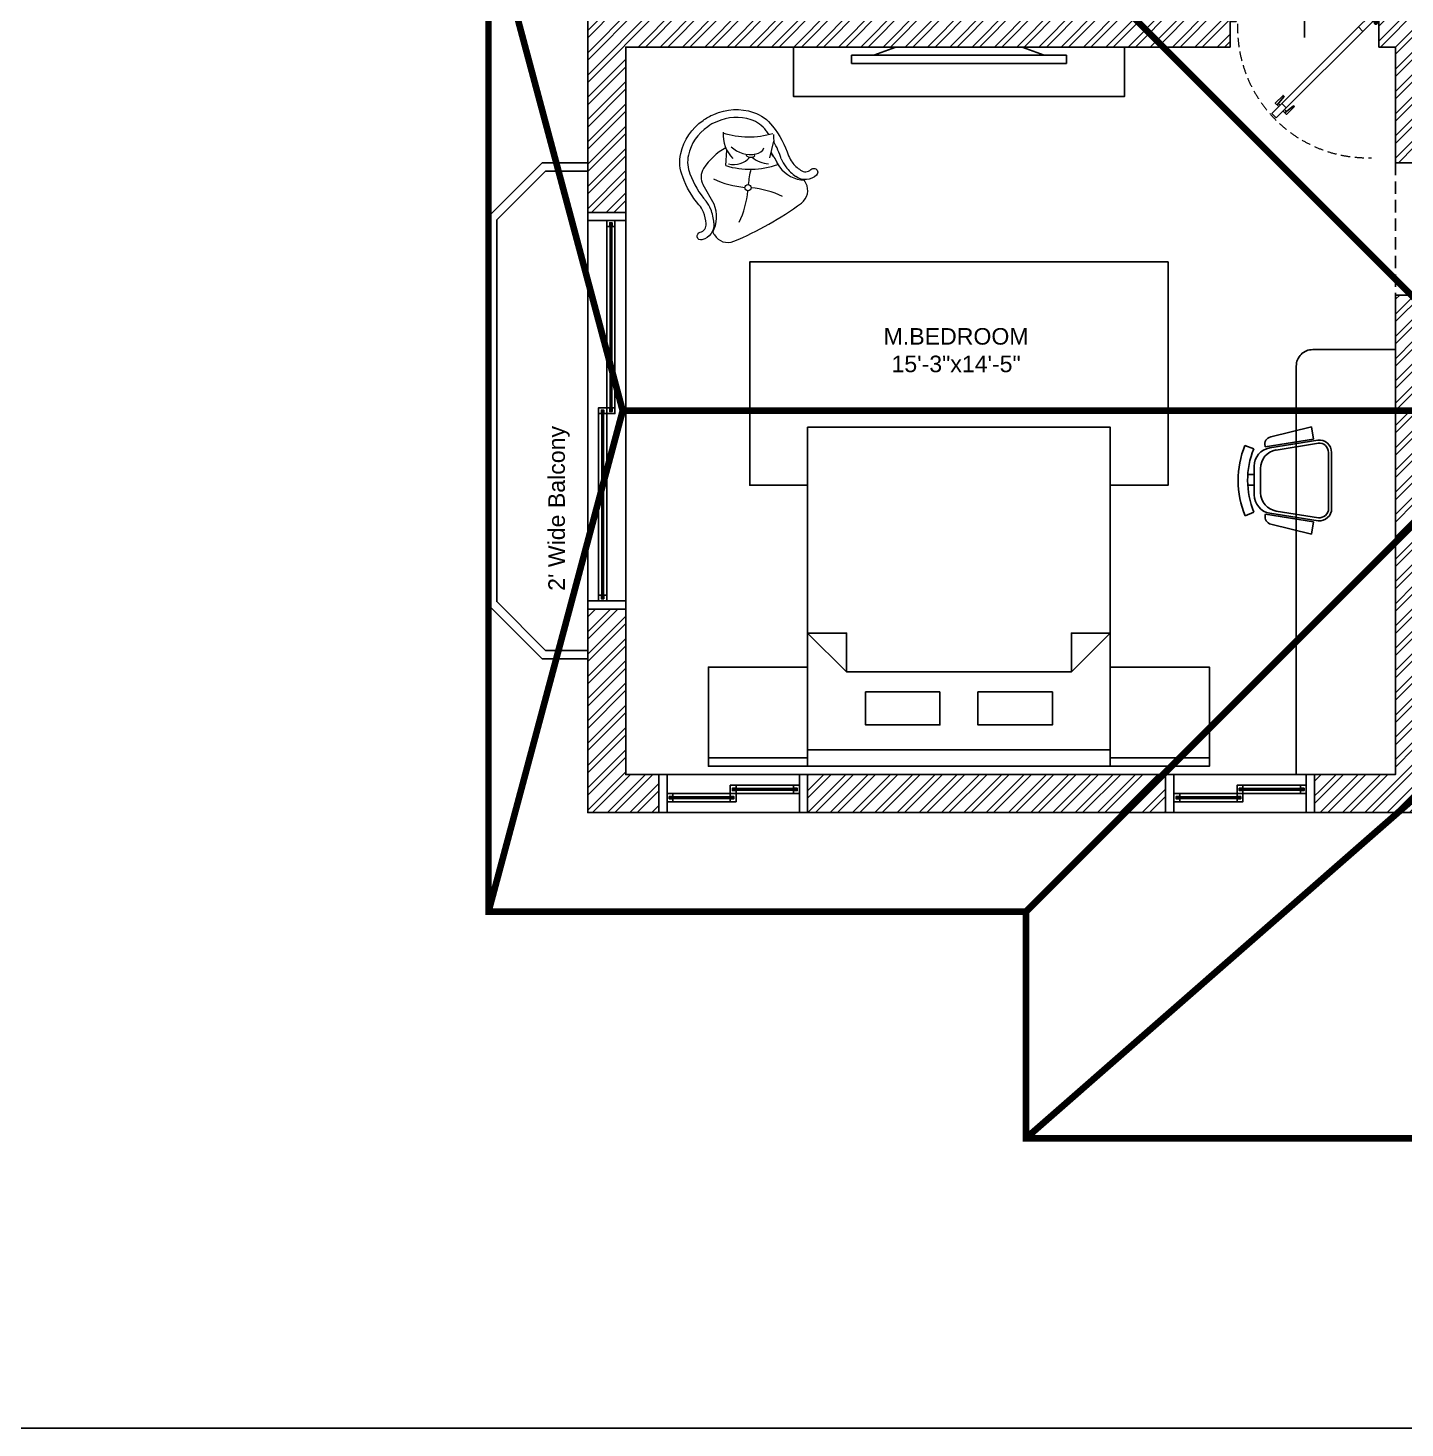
# Model space of a CAD drawing. Header units: millimetres. Extents: x 0 to 59560, y 0 to 21447.
# Drawn here: x 29368 to 37695, y 0 to 8467 of the extents above; entities that cross this region are included whole.
import ezdxf
from ezdxf.enums import TextEntityAlignment as Align

# ---------------------------------------------------------------- set-up
doc = ezdxf.new("R2010")
doc.units = ezdxf.units.MM
doc.header["$LTSCALE"] = 150
doc.linetypes.add('DASHED', pattern=[0.75, 0.5, -0.25])
for name, color, linetype in [('ad-Door', 11, 'Continuous'), ('ad-Elevation 10', 8, 'Continuous'), ('ad-Furniture', 8, 'Continuous'), ('ad-Glass Sectionline', 140, 'Continuous'), ('ad-Railing', 6, 'Continuous'), ('ad-Text', 7, 'Continuous'), ('ad-Text main', 7, 'Continuous'), ('ad-Text Main_Door&window Label', 7, 'Continuous'), ('ad-Wall', 240, 'Continuous'), ('ad-Wall hatch', 8, 'Continuous')]:
    doc.layers.add(name, color=color, linetype=linetype)
doc.layers.add('ad-Primary Roof', color=5, linetype='Continuous', true_color=0x0000ff)
doc.layers.add('ad-Secondary Roof', color=6, linetype='Continuous', true_color=0xff00ff)
doc.styles.add('New Text Style', font='arial.ttf', dxfattribs={"height": 100})
doc.styles.get("Standard").update_dxf_attribs({"font": 'arial.ttf'})

# ---------------------------------------------------------------- blocks, each defined once
blk = doc.blocks.new('*U41')
for p, q in [((-8, -111), (-42, -111)), ((-25, -128), (-25, -94)), ((-811, -761), (-796, -776)), ((-746, -826), (-761, -811))]:
    blk.add_line(p, q)
for points in [[(-1150, -100), (-1150, -50), (-1129, -50), (-1129, -36), (-1129, 0), (-1200, 0), (-1200, -100)], [(-50, -100), (0, -100), (0, 0), (-71, 0), (-71, -36), (-71, -50), (-50, -50)], [(-50, -100), (-131, -181), (-166, -145), (-85, -65)], [(-131, -181), (-747, -797), (-782, -762), (-166, -145)], [(-828, -878), (-747, -797), (-782, -762), (-863, -842)]]:
    blk.add_lwpolyline(points, close=True)
for points in [[(-808, -787), (-836, -760), (-773, -697), (-765, -705), (-822, -774)], [(-773, -823), (-745, -850), (-683, -788), (-690, -780), (-759, -837)]]:
    blk.add_lwpolyline(points)
blk.add_circle((-25, -111), 11.1)
at = {"color": 8, "linetype": 'DASHED', "lineweight": 0}
blk.add_arc((-93, -153), 1047, 178.1881, 271.8119, dxfattribs=at)
at = {"layer": 'ad-Text Main_Door&window Label'}
blk.add_line((-600, 125), (-600, -230), dxfattribs=at)
blk.add_circle((-600, 245), 120, dxfattribs=at)
at = {"layer": 'ad-Text Main_Door&window Label', "style": 'New Text Style'}
blk.add_attdef('D1', text='', height=100, dxfattribs=at).set_placement((-585, 245), align=Align.MIDDLE_CENTER)
blk = doc.blocks.new('zw$BA31')
at = {"layer": 'ad-Primary Roof', "linetype": 'DASHED', "ltscale": 2, "const_width": 40}
for points in [[(-15525, -15760), (-8660, -9750), (-1945, -15760)], [(-15525, -14390), (-15525, -15760), (-1945, -15760), (-1945, -15310)]]:
    blk.add_lwpolyline(points, dxfattribs=at)
at = {"layer": 'ad-Secondary Roof', "linetype": 'DASHED', "ltscale": 2, "const_width": 40}
for points in [[(-15525, -14390), (-18775, -14390), (-18775, -8330), (-15525, -8330)], [(-18775, -8330), (-17963.3, -11360), (-18775, -14390)], [(-15525, -8330), (-12495.2, -11360), (-15525, -14390)], [(-17963.3, -11360), (-12495.2, -11360)]]:
    blk.add_lwpolyline(points, dxfattribs=at)
blk = doc.blocks.new('A$Cc8134665')
at = {"layer": 'ad-Furniture', "ltscale": 0.125}
for p, q in [((0, -999.5), (0, 1000.5)), ((50, 650.5), (50, -649.5)), ((100, 650.5), (50, 650.5)), ((100, 650.5), (100, -649.5)), ((50, 515.6), (0, 382)), ((0, 382), (0, -382)), ((50, -515.6), (0, -382)), ((100, -649.5), (50, -649.5))]:
    blk.add_line(p, q, dxfattribs=at)
blk.add_lwpolyline([(0, 1000.5), (300, 1000.5), (300, -999.5), (0, -999.5)], dxfattribs=at)
blk = doc.blocks.new('zw$6C7B')
at = {"layer": 'ad-Furniture'}
for points in [[(0, 2430), (600, 2430), (600, 3030), (0, 3030)], [(0, 600), (2050, 600), (2050, 2430), (0, 2430)], [(450, 1630), (450, 2080), (250, 2080), (250, 1630)], [(450, 1400), (450, 950), (250, 950), (250, 1400)], [(0, 600), (600, 600), (600, 0), (0, 0)]]:
    blk.add_lwpolyline(points, close=True, dxfattribs=at)
for points in [[(50, 3030), (50, 2430)], [(100, 2430), (100, 600)], [(570.2, 835.1), (805.2, 600), (805.2, 835.1), (570.2, 835.1), (570.2, 2194.9), (805.2, 2430), (805.2, 2194.9), (570.2, 2194.9)], [(50, 0), (50, 600)]]:
    blk.add_lwpolyline(points, dxfattribs=at)
at = {"layer": 'ad-Furniture', "color": 33}
blk.add_lwpolyline([(1700, 2430), (1700, 2780), (3050, 2780), (3050, 250), (1700, 250), (1700, 600)], dxfattribs=at)
blk = doc.blocks.new('A$Cf77fbf3b')
at = {"layer": 'ad-Furniture', "color": 33, "lineweight": 9}
for p, q in [((179.5, 35.3), (204.1, 135.2)), ((-87.1, -12.4), (-80, 80.3)), ((204.4, 40.7), (187.9, 69.7)), ((238.9, -20.4), (222.4, 8.8)), ((-157.9, -245), (-224, -128.2))]:
    blk.add_line(p, q, dxfattribs=at)
for points in [[(-159.1, -358.9, -0.376016), (-231, -461.3, -1), (-242.3, -415.2, 0.38153), (-206.4, -363.1, 0.07929), (-221.6, -294.1, 0.092405), (-249.3, -249.8, -0.08731), (-347.6, -80.2, -0.151809), (-359.6, 60.3, -0.19099), (-224.5, 260.6, -0.078219), (-160.2, 297, -0.19099), (81.1, 309.6, -0.151809), (195.4, 227, -0.091746), (293.3, 45.9, 0.074806), (313.8, 8.8, 0.07929), (365.1, -39.7, 0.38153), (428.3, -35.8, -1.000282), (462, -69.2, -0.376018), (337.1, -78.1)], [(36, 56.8, 0.053245), (35.6, 55.3, 0.175914), (36.6, 50.7, 0.103979), (41.9, 45.1, 0.064466), (49.4, 41.3, 0.050626), (59.8, 38.7, 0.050626)], [(59.8, 38.7, 0.050626), (70.5, 38.2, 0.064466), (78.8, 39.8, 0.103979), (85.5, 43.7, 0.175914), (87.8, 47.8, 0.175914), (86.8, 52.4, 0.068381), (83.5, 56.4, 0.064466)], [(-167.9, -410.3), (-160.8, -422.8, 0.020587), (-155.9, -431.7, 0.371699), (-38.4, -469.8, 0.06077), (370.1, -238.6, 0.369279), (397.9, -118.3, 0.020587), (392.8, -109.5), (385.7, -97)]]:
    blk.add_lwpolyline(points, format="xyb", dxfattribs=at)
blk.add_circle((47.7, -145.5), 19, dxfattribs=at)
for centre, radius, start, end in [((-23.5, -1.1), 280.4, 71.38368, 114.98579), ((5.3, 84.6), 190, 36.85519, 71.38368), ((-39.4, -10), 280.4, 124.01896, 167.62108), ((-76.8, 74.6), 190, 110.05593, 128.94883), ((53.1, 659.9), 498.8, 251.58749, 286.9345), ((109.4, 175.5), 212, 176.31126, 223.27492), ((-247.1, -129.3), 520.6, 35.92444, 39.0259), ((413.7, 161.8), 212, 176.44347, 189.43913), ((100, -237.9), 382.7, 119.27515, 147.0375), ((61, 219.8), 165, 225.48876, 282.39729), ((87.5, 119.6), 61.6, 278.3523, 336.88137), ((-247.1, -129.3), 520.6, 17.73835, 30.10175), ((-127.6, 9.3), 190, 167.62108, 202.14956), ((-39.2, 122.6), 128.7, 256.04488, 319.41678), ((184, 179.4), 181.1, 231.22158, 266.19704), ((107.1, -35.4), 123.5, 13.81583, 50.19066), ((426.8, 95.6), 190, 200.42204, 217.5344), ((185.6, 115.6), 520.6, 199.97886, 221.2664), ((-141.4, -81.4), 95, 147.0375, 209.50238), ((60.3, 464.1), 498.8, 252.81249, 289.53051), ((591.9, -173.1), 544.9, 165.2736, 175.0907), ((399.8, 98.5), 200.1, 216.46793, 266.65835), ((491.4, 145.3), 271.5, 217.5344, 235.36729), ((75.4, 398.8), 544.9, 244.23329, 265.0907), ((-496.5, -117.8), 544.9, 334.23329, 355.0907), ((20, -689.7), 544.9, 64.23329, 85.0907), ((-354.2, -346.3), 190, 21.47036, 38.58271), ((-342.7, -321.7), 200.1, 332.34641, 22.53683), ((-430, -376.1), 271.5, 3.63747, 21.47036)]:
    blk.add_arc(centre, radius, start, end, dxfattribs=at)
blk = doc.blocks.new('A$Cb8966b9a')
at = {"layer": 'ad-Furniture', "color": 33}
for p, q in [((-403.5, 205.2), (-169.5, 301.8)), ((-146.5, 230.5), (-169.5, 301.8)), ((-146.5, 230.5), (-427.2, 139.8)), ((-118.7, 228.7), (-399.4, 138)), ((-113, 210.9), (-359, 131.3)), ((-494.1, 117.2), (-549.9, 130.5)), ((-427.2, 139.8), (-429, 144.1)), ((7.4, -170.5), (-44.4, 164.8)), ((25.9, -167.6), (-25.9, 167.6)), ((-449.5, -157), (-475.9, 13.9)), ((-413, -138.5), (-435.5, 7.2)), ((-506.1, -41.2), (-468.3, -35.4)), ((-496.7, -105.7), (-458.3, -99.8)), ((-44.1, -253.9), (-339.1, -252.2)), ((-44, -235.2), (-302.6, -233.7)), ((-435.6, -261), (-484.8, -290.5)), ((-365, -262.3), (-365.4, -266.9)), ((-70, -264), (-365, -262.3)), ((-322.7, -317.5), (-70.4, -338.9)), ((-70, -264), (-70.4, -338.9))]:
    blk.add_line(p, q, dxfattribs=at)
for centre, radius, start, end in [((-385.7, 161.9), 46.8, 112.4281, 202.4281), ((-100, 156.2), 74.9, 8.79143, 104.50202), ((-100, 156.2), 56.2, 8.79143, 104.50202), ((0, 0), 565.1, 166.65054, 210.93231), ((0, 0), 507.8, 166.65054, 210.93231), ((-364.9, 31), 112.4, 107.9151, 188.79143), ((-324.5, 24.4), 112.4, 107.9151, 188.79143), ((-338.4, -139.8), 112.4, 188.79143, 269.66775), ((-301.9, -121.3), 112.4, 188.79143, 269.66775), ((-48.1, -179.1), 74.9, 273.08083, 8.79143), ((-48.1, -179.1), 56.2, 273.08083, 8.79143), ((-318.7, -270.9), 46.8, 175.15476, 265.15476)]:
    blk.add_arc(centre, radius, start, end, dxfattribs=at)
blk = doc.blocks.new('$ZCDB_AUDIT_GENERATED_C77D')
blk.add_wipeout([(0, 230), (2400, 230), (2400, 0), (0, 0)]).dxf.layer = 'ad-Elevation 10'
at = {"layer": 'ad-Elevation 10'}
for points in [[(2400, 230), (0, 230)], [(2400, 0), (0, 0)]]:
    blk.add_lwpolyline(points, dxfattribs=at)
for points in [[(50, 0), (50, 230), (0, 230), (0, 0)], [(2350, 0), (2400, 0), (2400, 230), (2350, 230)], [(85, 83), (85, 65), (50, 65), (50, 115), (85, 115), (85, 97), (63, 97), (63, 83)], [(1217.5, 133), (1217.5, 115), (1182.5, 115), (1182.5, 165), (1217.5, 165), (1217.5, 147), (1195.5, 147), (1195.5, 133)], [(1182.5, 83), (1182.5, 65), (1217.5, 65), (1217.5, 115), (1182.5, 115), (1182.5, 97), (1204.5, 97), (1204.5, 83)], [(2315, 133), (2315, 115), (2350, 115), (2350, 165), (2315, 165), (2315, 147), (2337, 147), (2337, 133)]]:
    blk.add_lwpolyline(points, close=True, dxfattribs=at)
at = {"layer": 'ad-Glass Sectionline'}
for points in [[(1200, 95), (65, 95), (65, 85), (1200, 85)], [(1200, 145), (2335, 145), (2335, 135), (1200, 135)]]:
    blk.add_lwpolyline(points, close=True, dxfattribs=at)
for points in [[(1182.5, 115), (85, 115)], [(1217.5, 165), (2315, 165)], [(1217.5, 115), (2315, 115)], [(1182.5, 65), (85, 65)]]:
    blk.add_lwpolyline(points, dxfattribs=at)
blk = doc.blocks.new('*U82')
blk.add_blockref('$ZCDB_AUDIT_GENERATED_C77D', (0, 0))
blk = doc.blocks.new('$ZCDB_AUDIT_GENERATED_C7DC')
blk.add_wipeout([(0, 230), (900, 230), (900, 0), (0, 0)]).dxf.layer = 'ad-Elevation 10'
at = {"layer": 'ad-Elevation 10'}
for points in [[(900, 230), (0, 230)], [(900, 0), (0, 0)]]:
    blk.add_lwpolyline(points, dxfattribs=at)
for points in [[(50, 0), (50, 230), (0, 230), (0, 0)], [(850, 0), (900, 0), (900, 230), (850, 230)], [(85, 83), (85, 65), (50, 65), (50, 115), (85, 115), (85, 97), (63, 97), (63, 83)], [(467.5, 133), (467.5, 115), (432.5, 115), (432.5, 165), (467.5, 165), (467.5, 147), (445.5, 147), (445.5, 133)], [(432.5, 83), (432.5, 65), (467.5, 65), (467.5, 115), (432.5, 115), (432.5, 97), (454.5, 97), (454.5, 83)], [(815, 133), (815, 115), (850, 115), (850, 165), (815, 165), (815, 147), (837, 147), (837, 133)]]:
    blk.add_lwpolyline(points, close=True, dxfattribs=at)
at = {"layer": 'ad-Glass Sectionline'}
for points in [[(450, 95), (65, 95), (65, 85), (450, 85)], [(450, 145), (835, 145), (835, 135), (450, 135)]]:
    blk.add_lwpolyline(points, close=True, dxfattribs=at)
for points in [[(432.5, 115), (85, 115)], [(467.5, 165), (815, 165)], [(467.5, 115), (815, 115)], [(432.5, 65), (85, 65)]]:
    blk.add_lwpolyline(points, dxfattribs=at)
blk = doc.blocks.new('*U84')
blk.add_blockref('$ZCDB_AUDIT_GENERATED_C7DC', (0, 0))
blk = doc.blocks.new('zw$4CF3')
at = {"layer": 'ad-Furniture', "linetype": 'DASHED'}
blk.add_lwpolyline([(-13290, 3930), (-13290, 3130)], dxfattribs=at)
at = {"layer": 'ad-Furniture'}
blk.add_lwpolyline([(-13890, 230), (-13290, 230), (-13290, 2800), (-13790, 2800, 0.414214), (-13890, 2700)], format="xyb", close=True, dxfattribs=at)
at = {"xscale": -1, "rotation": 270}
blk.add_blockref('*U82', (-18175, 1230), dxfattribs=at)
at = {"rotation": 180}
blk.add_blockref('*U84', (-16845, 230), dxfattribs=at)
at = {"layer": 'ad-Furniture'}
for name, p, rotation in [('A$Cc8134665', (-15930, 4630), 270), ('A$Cf77fbf3b', (-17253, 3925), 360), ('A$Cb8966b9a', (-13676.4, 2008.9), 351.352359420015)]:
    blk.add_blockref(name, p, dxfattribs=dict(at, rotation=rotation))
at = {"layer": 'ad-Furniture', "xscale": -1, "rotation": 270}
blk.add_blockref('zw$6C7B', (-17445, 280), dxfattribs=at)
at = {"layer": 'ad-Text', "insert": (-15947.2, 2796), "char_height": 100, "width": 863.438, "attachment_point": 5}
blk.add_mtext('\\pxt25;M.BEDROOM\\P15\'-3"x14\'-5"', dxfattribs=at)
at = {"layer": 'ad-Text main', "insert": (-18348.2, 2459.4), "char_height": 100, "width": 2237.11, "attachment_point": 5, "rotation": 90, "bg_fill": 2}
blk.add_mtext("\\pxqd;2' Wide Balcony", dxfattribs=at)
at = {"layer": 'ad-Railing'}
for points in [[(-18175, 930), (-18450, 930), (-18775, 1255), (-18775, 3605), (-18450, 3930), (-18175, 3930)], [(-18175, 980), (-18429.3, 980), (-18725, 1275.7), (-18725, 3584.3), (-18429.3, 3880), (-18175, 3880)]]:
    blk.add_lwpolyline(points, dxfattribs=at)
at = {"rotation": 180}
blk.add_blockref('*U84', (-13780, 230), dxfattribs=at)

msp = doc.modelspace()

# ---------------------------------------------------------------- hatches: boundary and pattern name
at = {"layer": 'ad-Wall hatch'}
h = msp.add_hatch(dxfattribs=at)
h.set_pattern_fill('ANSI32', color=256, scale=10)
h.set_pattern_definition([(45, (32602.6, 3722.27), (-67.35192, 67.35192), []), (45, (32647.5, 3722.27), (-67.35192, 67.35192), [])])
h.paths.add_polyline_path([(46792.6, 8252.3), (46792.6, 8582.3), (37537.6, 8582.3), (37537.6, 8352.3), (37637.6, 8352.3), (37637.6, 7652.3), (37752.6, 7652.3), (37752.6, 8352.3), (40952.6, 8352.3), (40952.6, 6852.3), (39452.6, 6852.3), (39452.6, 6737.3), (40952.6, 6737.3), (40952.6, 3952.3), (37752.6, 3952.3), (37752.6, 6737.3), (38652.6, 6737.3), (38652.6, 6852.3), (37637.6, 6852.3), (37637.6, 3952.3), (32982.6, 3952.3), (32982.6, 8352.3), (36637.6, 8352.3), (36637.6, 8582.3), (36232.6, 8582.3), (36232.6, 12782.3), (32982.6, 12782.3), (32982.6, 12927.3), (32752.6, 12927.3), (32752.6, 12552.3), (36002.6, 12552.3), (36002.6, 8582.3), (32752.6, 8582.3), (32752.6, 3722.3), (41182.6, 3722.3), (41182.6, 8352.3), (46562.6, 8352.3), (46562.6, 8252.3)])
h.paths.add_polyline_path([(46562.6, 7402.3), (46562.6, 3722.3), (47492.6, 3722.3), (47492.6, 3952.3), (46792.6, 3952.3), (46792.6, 7402.3)])
h.paths.add_polyline_path([(48152.6, 12552.3), (48152.6, 8352.3), (50697.6, 8352.3), (50697.6, 3952.3), (48342.6, 3952.3), (48342.6, 3722.3), (50927.6, 3722.3), (50927.6, 8582.3), (48382.6, 8582.3), (48382.6, 12552.3), (50927.6, 12552.3), (50927.6, 17477.3), (32752.6, 17477.3), (32752.6, 14127.3), (32982.6, 14127.3), (32982.6, 17247.3), (38052.6, 17247.3), (38052.6, 12552.3), (40292.6, 12552.3), (40292.6, 12782.3), (40192.6, 12782.3), (40192.6, 13632.3), (40077.6, 13632.3), (40077.6, 12782.3), (38282.6, 12782.3), (38282.6, 17247.3), (40077.6, 17247.3), (40077.6, 14397.3), (40192.6, 14397.3), (40192.6, 17247.3), (43622.6, 17247.3), (43622.6, 12782.3), (41192.6, 12782.3), (41192.6, 12552.3), (46952.6, 12552.3), (46952.6, 12782.3), (46537.6, 12782.3), (46537.6, 13277.3), (46307.6, 13277.3), (46307.6, 12667.3), (43852.6, 12667.3), (43852.6, 14372.3), (44857.6, 14372.3), (44857.6, 14487.3), (43852.6, 14487.3), (43852.6, 17247.3), (46307.6, 17247.3), (46307.6, 14487.3), (45657.6, 14487.3), (45657.6, 14372.3), (46537.6, 14372.3), (46537.6, 17247.3), (50697.6, 17247.3), (50697.6, 12782.3), (47852.6, 12782.3), (47852.6, 12552.3)])

# ---------------------------------------------------------------- linework, layer by layer
msp.add_lwpolyline([(56657.6, 21447.3), (28328.8, 21447.3), (28328.8, 0), (56657.6, 0)], close=True)

# ---------------------------------------------------------------- block references
at = {"layer": 'ad-Door', "ltscale": 5}
ref = msp.add_blockref('*U41', (37537.6, 8582.3), dxfattribs=dict(at, xscale=0.7499999997027537, yscale=0.7499999997027537, zscale=0.7499999997027537, rotation=359.9999999999999))
ref.add_attrib('D1', 'D1', dxfattribs={"layer": 'ad-Text Main_Door&window Label', "height": 75, "style": 'New Text Style'}).set_placement((37087.4, 8766), align=Align.MIDDLE_CENTER)

# ---------------------------------------------------------------- next in the draw order: block references
msp.add_blockref('zw$4CF3', (50927.6, 3722.3))

# ---------------------------------------------------------------- next in the draw order: linework, layer by layer
at = {"layer": 'ad-Wall'}
for points in [[(32752.6, 8582.3), (32752.6, 3722.3), (41182.6, 3722.3), (41182.6, 8352.3), (46562.6, 8352.3), (46562.6, 8252.3), (46792.6, 8252.3)], [(37537.6, 8582.3), (37537.6, 8352.3), (37637.6, 8352.3), (37637.6, 7652.3), (37752.6, 7652.3), (37752.6, 8352.3), (40952.6, 8352.3), (40952.6, 6852.3), (39452.6, 6852.3), (39452.6, 6737.3), (40952.6, 6737.3), (40952.6, 3952.3), (37752.6, 3952.3), (37752.6, 6737.3), (38652.6, 6737.3), (38652.6, 6852.3), (37637.6, 6852.3), (37637.6, 3952.3), (32982.6, 3952.3), (32982.6, 8352.3), (36637.6, 8352.3), (36637.6, 8582.3)]]:
    msp.add_lwpolyline(points, dxfattribs=at)

# ---------------------------------------------------------------- next in the draw order: block references
msp.add_blockref('zw$BA31', (50927.6, 17512.3))

doc.saveas('drawing.dxf')
